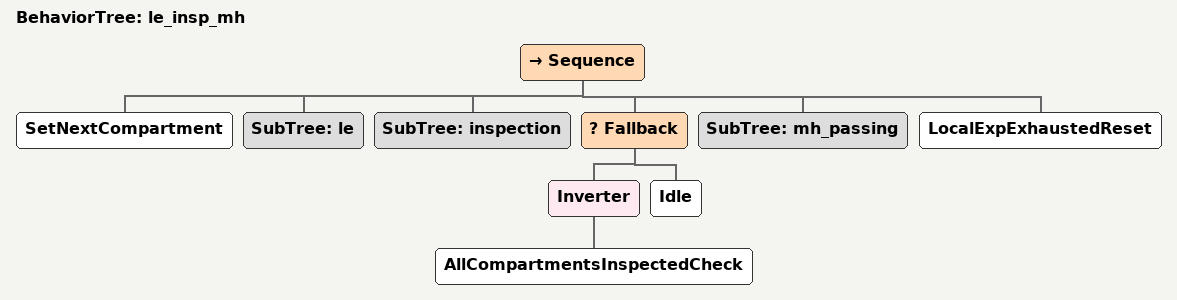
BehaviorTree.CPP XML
<?xml version="1.0" encoding="UTF-8"?>
<root BTCPP_format="4">
  <include path="./le.xml" />
  <include path="./manhole_passing.xml" />
  <BehaviorTree ID="le_insp_mh">
    <Sequence>
      <SetNextCompartment/>
      <SubTree ID="le"/>
      <SubTree ID="inspection"/>
      <Fallback>
        <Inverter>
          <AllCompartmentsInspectedCheck/>
        </Inverter>
        <Idle/>
      </Fallback>
      <SubTree ID="mh_passing"/>
      <LocalExpExhaustedReset/>
    </Sequence>
  </BehaviorTree>

</root>
